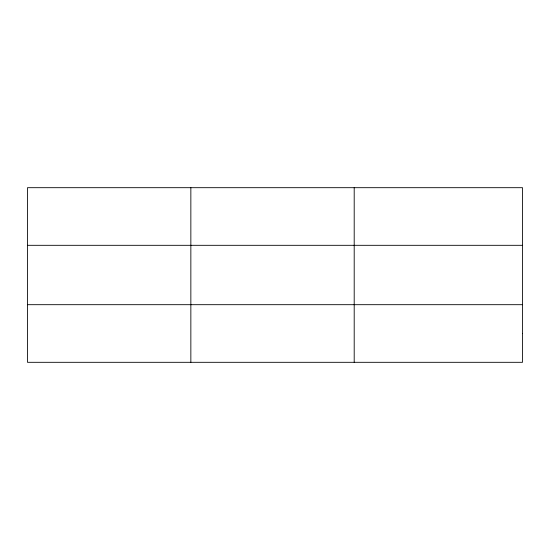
<?xml version="1.0" encoding="UTF-8"?>
<svg xmlns="http://www.w3.org/2000/svg" width="550" height="550" viewBox="0 0 550 550"><rect width="100%" height="100%" fill="white"/><g stroke="black" fill="none" stroke-linecap="round" stroke-linejoin="round"><path stroke-width="0.82" d="M190.85 362.312L190.85 187.688M354.2 362.312L354.2 187.688M27.5 245.314L522.5 245.314M27.5 304.686L522.5 304.686M522.5 333.499L522.5 362.312L27.5 362.312L27.5 187.688L522.5 187.688L522.5 333.499"/></g></svg>
